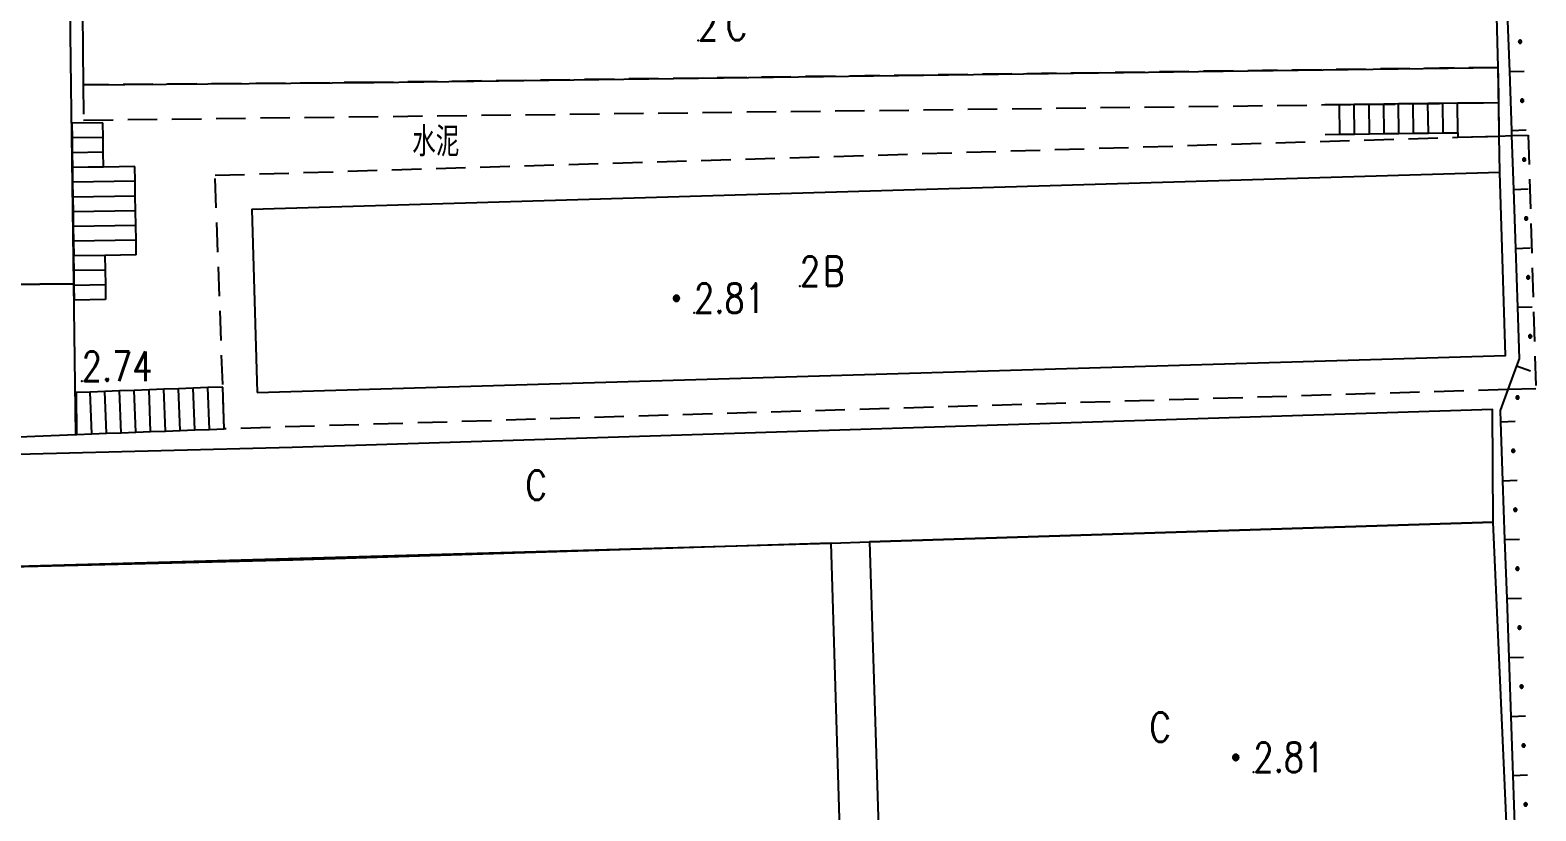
# Model space of a CAD drawing. Extents: x 500064 to 501389, y 2542464 to 2545400.
# Drawn here: x 500922.4 to 500973.5, y 2543234.4 to 2543260.9 of the extents above; entities that cross this region are included whole.
import ezdxf

# ---------------------------------------------------------------- set-up
doc = ezdxf.new("R2010")
doc.units = 0
doc.header["$LTSCALE"] = 0.5
doc.linetypes.add('CENTER', pattern=[50.8, 31.75, -6.35, 6.35, -6.35])
doc.linetypes.add('X5', pattern=[3, 2, -1])
doc.layers.add('地形图', color=8, linetype='CONTINUOUS')
doc.styles.add('HZ', font='romans.shx', dxfattribs={"width": 0.8, "bigfont": 'hztxt.shx'})

msp = doc.modelspace()

# ---------------------------------------------------------------- linework, layer by layer
at = {"layer": '地形图'}
for points in [[(500924.197, 2543259.02), (500934.057, 2543259.1), (500972.207, 2543259.61), (500972.117, 2543263.06), (500924.167, 2543262.67)], [(500923.761, 2543261.645), (500915.937, 2543261.54), (500915.927, 2543252.19), (500916.952, 2543252.2), (500923.887, 2543252.27), (500923.797, 2543258.96)], [(500930.107, 2543248.58), (500972.447, 2543249.84), (500972.257, 2543256.05), (500929.917, 2543254.79)], [(500916.952, 2543252.2), (500917.005, 2543246.88), (500923.956, 2543247.16), (500923.887, 2543252.27)], [(500950.878, 2543243.519), (500972.037, 2543244.19), (500972.007, 2543248.01), (500931.287, 2543246.72), (500913.507, 2543246.27), (500913.537, 2543242.45), (500949.58, 2543243.478)], [(500950.878, 2543243.519), (500951.299, 2543230.234), (500956.646, 2543230.404), (500961.168, 2543230.547), (500972.617, 2543230.91), (500972.037, 2543244.19)], [(500913.537, 2543242.45), (500914.657, 2543206.479), (500930.007, 2543206.959), (500935.867, 2543207.119), (500950.661, 2543207.597), (500949.58, 2543243.478), (500931.317, 2543242.9), (500913.537, 2543242.45)]]:
    msp.add_lwpolyline(points, close=True, dxfattribs=at)
for points in [[(500972.513, 2543261.467), (500972.582, 2543259.468), (500972.65, 2543257.47), (500972.656, 2543257.295), (500972.719, 2543255.471), (500972.787, 2543253.472), (500972.855, 2543251.473), (500972.915, 2543249.725), (500972.829, 2543249.49), (500972.532, 2543248.682), (500972.269, 2543247.967), (500972.282, 2543247.589), (500972.352, 2543245.591), (500972.421, 2543243.592), (500972.491, 2543241.593), (500972.561, 2543239.594), (500972.63, 2543237.595), (500972.7, 2543235.597), (500972.769, 2543233.598)], [(500972.947, 2543260.432), (500972.952, 2543260.432), (500972.958, 2543260.433), (500972.963, 2543260.434), (500972.967, 2543260.436), (500972.972, 2543260.438), (500972.977, 2543260.441), (500972.981, 2543260.444), (500972.984, 2543260.448), (500972.988, 2543260.452), (500972.99, 2543260.457), (500972.993, 2543260.461), (500972.995, 2543260.466), (500972.996, 2543260.471), (500972.997, 2543260.476), (500972.997, 2543260.482), (500972.997, 2543260.487), (500972.996, 2543260.492), (500972.995, 2543260.497), (500972.993, 2543260.502), (500972.99, 2543260.507), (500972.988, 2543260.511), (500972.984, 2543260.515), (500972.983, 2543260.517), (500972.981, 2543260.519), (500972.977, 2543260.522), (500972.972, 2543260.525), (500972.967, 2543260.527), (500972.963, 2543260.529), (500972.958, 2543260.53), (500972.952, 2543260.531), (500972.947, 2543260.532), (500972.942, 2543260.531), (500972.937, 2543260.53), (500972.932, 2543260.529), (500972.927, 2543260.527), (500972.922, 2543260.525), (500972.918, 2543260.522), (500972.914, 2543260.519), (500972.91, 2543260.515), (500972.907, 2543260.511), (500972.904, 2543260.507), (500972.901, 2543260.502), (500972.9, 2543260.497), (500972.898, 2543260.492), (500972.897, 2543260.487), (500972.897, 2543260.482), (500972.897, 2543260.476), (500972.898, 2543260.471), (500972.9, 2543260.466), (500972.901, 2543260.461), (500972.904, 2543260.457), (500972.907, 2543260.452), (500972.91, 2543260.448), (500972.912, 2543260.446), (500972.914, 2543260.444), (500972.918, 2543260.441), (500972.922, 2543260.438), (500972.927, 2543260.436), (500972.932, 2543260.434), (500972.937, 2543260.433), (500972.942, 2543260.432), (500972.947, 2543260.432)], [(500972.912, 2543260.446), (500972.983, 2543260.517)], [(500972.257, 2543256.05), (500972.24, 2543257.282), (500972.237, 2543257.441), (500972.207, 2543259.61)], [(500972.582, 2543259.468), (500973.081, 2543259.486)], [(500970.822, 2543258.393), (500970.322, 2543258.387), (500969.822, 2543258.381), (500969.322, 2543258.374), (500968.822, 2543258.368), (500968.322, 2543258.362), (500967.822, 2543258.356), (500967.322, 2543258.35), (500966.822, 2543258.344), (500966.322, 2543258.337)], [(500966.834, 2543257.343), (500966.822, 2543258.344)], [(500967.334, 2543257.349), (500967.322, 2543258.35)], [(500967.834, 2543257.356), (500967.822, 2543258.356)], [(500968.334, 2543257.362), (500968.322, 2543258.362)], [(500968.834, 2543257.368), (500968.822, 2543258.368)], [(500969.334, 2543257.374), (500969.322, 2543258.374)], [(500969.834, 2543257.381), (500969.822, 2543258.381)], [(500970.334, 2543257.387), (500970.322, 2543258.387)], [(500970.834, 2543257.393), (500970.839, 2543257.239), (500972.24, 2543257.282), (500972.237, 2543257.441), (500972.222, 2543258.41), (500970.822, 2543258.393)], [(500970.834, 2543257.393), (500970.822, 2543258.393)], [(500973.016, 2543258.433), (500973.021, 2543258.433), (500973.026, 2543258.434), (500973.031, 2543258.435), (500973.036, 2543258.437), (500973.041, 2543258.439), (500973.045, 2543258.442), (500973.049, 2543258.446), (500973.053, 2543258.449), (500973.056, 2543258.453), (500973.059, 2543258.458), (500973.061, 2543258.462), (500973.063, 2543258.467), (500973.065, 2543258.472), (500973.065, 2543258.477), (500973.066, 2543258.483), (500973.065, 2543258.488), (500973.065, 2543258.493), (500973.063, 2543258.498), (500973.061, 2543258.503), (500973.059, 2543258.508), (500973.056, 2543258.512), (500973.053, 2543258.516), (500973.051, 2543258.518), (500973.049, 2543258.52), (500973.045, 2543258.523), (500973.041, 2543258.526), (500973.036, 2543258.528), (500973.031, 2543258.53), (500973.026, 2543258.532), (500973.021, 2543258.532), (500973.016, 2543258.533), (500973.01, 2543258.532), (500973.005, 2543258.532), (500973, 2543258.53), (500972.995, 2543258.528), (500972.991, 2543258.526), (500972.986, 2543258.523), (500972.982, 2543258.52), (500972.978, 2543258.516), (500972.975, 2543258.512), (500972.972, 2543258.508), (500972.97, 2543258.503), (500972.968, 2543258.498), (500972.967, 2543258.493), (500972.966, 2543258.488), (500972.966, 2543258.483), (500972.966, 2543258.477), (500972.967, 2543258.472), (500972.968, 2543258.467), (500972.97, 2543258.462), (500972.972, 2543258.458), (500972.975, 2543258.453), (500972.978, 2543258.449), (500972.98, 2543258.447), (500972.982, 2543258.446), (500972.986, 2543258.442), (500972.991, 2543258.439), (500972.995, 2543258.437), (500973, 2543258.435), (500973.005, 2543258.434), (500973.01, 2543258.433), (500973.016, 2543258.433)], [(500972.98, 2543258.447), (500973.051, 2543258.518)], [(500924.866, 2543257.732), (500923.814, 2543257.716)], [(500923.814, 2543257.716), (500923.821, 2543257.216), (500923.827, 2543256.716), (500923.834, 2543256.216), (500923.834, 2543256.213)], [(500924.889, 2543256.23), (500924.889, 2543256.232), (500924.881, 2543256.732), (500924.874, 2543257.232), (500924.866, 2543257.732)], [(500924.874, 2543257.232), (500923.821, 2543257.216)], [(500966.334, 2543257.337), (500966.834, 2543257.343), (500967.334, 2543257.349), (500967.834, 2543257.356), (500968.334, 2543257.362), (500968.834, 2543257.368), (500969.334, 2543257.374), (500969.834, 2543257.381), (500970.334, 2543257.387), (500970.834, 2543257.393)], [(500972.65, 2543257.47), (500973.15, 2543257.487)], [(500924.881, 2543256.732), (500923.827, 2543256.716), (500923.826, 2543256.716)], [(500925.953, 2543256.247), (500924.889, 2543256.23), (500923.834, 2543256.213)], [(500924.889, 2543256.232), (500923.834, 2543256.216)], [(500923.834, 2543256.213), (500923.842, 2543255.713), (500923.85, 2543255.213), (500923.857, 2543254.714), (500923.865, 2543254.214), (500923.873, 2543253.714), (500923.881, 2543253.214)], [(500926, 2543253.247), (500925.992, 2543253.747), (500925.984, 2543254.247), (500925.977, 2543254.747), (500925.969, 2543255.247), (500925.961, 2543255.747), (500925.953, 2543256.247)], [(500973.084, 2543256.434), (500973.089, 2543256.434), (500973.094, 2543256.435), (500973.099, 2543256.436), (500973.104, 2543256.438), (500973.109, 2543256.441), (500973.113, 2543256.443), (500973.118, 2543256.447), (500973.121, 2543256.45), (500973.125, 2543256.455), (500973.127, 2543256.459), (500973.13, 2543256.464), (500973.132, 2543256.468), (500973.133, 2543256.474), (500973.134, 2543256.479), (500973.134, 2543256.484), (500973.134, 2543256.489), (500973.133, 2543256.494), (500973.132, 2543256.499), (500973.13, 2543256.504), (500973.127, 2543256.509), (500973.125, 2543256.513), (500973.121, 2543256.517), (500973.119, 2543256.519), (500973.118, 2543256.521), (500973.113, 2543256.524), (500973.109, 2543256.527), (500973.104, 2543256.53), (500973.099, 2543256.531), (500973.094, 2543256.533), (500973.089, 2543256.534), (500973.084, 2543256.534), (500973.079, 2543256.534), (500973.074, 2543256.533), (500973.069, 2543256.531), (500973.064, 2543256.53), (500973.059, 2543256.527), (500973.055, 2543256.524), (500973.051, 2543256.521), (500973.047, 2543256.517), (500973.044, 2543256.513), (500973.041, 2543256.509), (500973.038, 2543256.504), (500973.037, 2543256.499), (500973.035, 2543256.494), (500973.034, 2543256.489), (500973.034, 2543256.484), (500973.034, 2543256.479), (500973.035, 2543256.474), (500973.037, 2543256.468), (500973.038, 2543256.464), (500973.041, 2543256.459), (500973.044, 2543256.455), (500973.047, 2543256.45), (500973.049, 2543256.449), (500973.051, 2543256.447), (500973.055, 2543256.443), (500973.059, 2543256.441), (500973.064, 2543256.438), (500973.069, 2543256.436), (500973.074, 2543256.435), (500973.079, 2543256.434), (500973.084, 2543256.434)], [(500973.049, 2543256.449), (500973.119, 2543256.519)], [(500925.961, 2543255.747), (500923.842, 2543255.713)], [(500925.969, 2543255.247), (500923.85, 2543255.213)], [(500972.719, 2543255.471), (500973.218, 2543255.488)], [(500925.977, 2543254.747), (500923.857, 2543254.714)], [(500925.984, 2543254.247), (500923.865, 2543254.214)], [(500973.153, 2543254.435), (500973.158, 2543254.435), (500973.163, 2543254.436), (500973.168, 2543254.438), (500973.173, 2543254.439), (500973.178, 2543254.442), (500973.182, 2543254.445), (500973.186, 2543254.448), (500973.19, 2543254.452), (500973.193, 2543254.456), (500973.196, 2543254.46), (500973.198, 2543254.465), (500973.2, 2543254.47), (500973.201, 2543254.475), (500973.202, 2543254.48), (500973.203, 2543254.485), (500973.202, 2543254.49), (500973.201, 2543254.495), (500973.2, 2543254.501), (500973.198, 2543254.505), (500973.196, 2543254.51), (500973.193, 2543254.514), (500973.19, 2543254.519), (500973.188, 2543254.52), (500973.186, 2543254.522), (500973.182, 2543254.526), (500973.178, 2543254.528), (500973.173, 2543254.531), (500973.168, 2543254.533), (500973.163, 2543254.534), (500973.158, 2543254.535), (500973.153, 2543254.535), (500973.147, 2543254.535), (500973.142, 2543254.534), (500973.137, 2543254.533), (500973.132, 2543254.531), (500973.128, 2543254.528), (500973.123, 2543254.526), (500973.119, 2543254.522), (500973.115, 2543254.519), (500973.112, 2543254.514), (500973.109, 2543254.51), (500973.107, 2543254.505), (500973.105, 2543254.501), (500973.104, 2543254.495), (500973.103, 2543254.49), (500973.103, 2543254.485), (500973.103, 2543254.48), (500973.104, 2543254.475), (500973.105, 2543254.47), (500973.107, 2543254.465), (500973.109, 2543254.46), (500973.112, 2543254.456), (500973.115, 2543254.452), (500973.117, 2543254.45), (500973.119, 2543254.448), (500973.123, 2543254.445), (500973.128, 2543254.442), (500973.132, 2543254.439), (500973.137, 2543254.438), (500973.142, 2543254.436), (500973.147, 2543254.435), (500973.153, 2543254.435)], [(500973.117, 2543254.45), (500973.188, 2543254.52)], [(500925.992, 2543253.747), (500923.873, 2543253.714)], [(500926, 2543253.247), (500924.936, 2543253.23), (500923.881, 2543253.214)], [(500923.905, 2543251.716), (500923.897, 2543252.216), (500923.889, 2543252.716), (500923.881, 2543253.214)], [(500924.936, 2543253.23), (500924.944, 2543252.733), (500924.952, 2543252.233), (500924.96, 2543251.733)], [(500972.787, 2543253.472), (500973.287, 2543253.489)], [(500924.944, 2543252.733), (500923.889, 2543252.716)], [(500916.952, 2543252.2), (500923.887, 2543252.27)], [(500924.952, 2543252.233), (500923.897, 2543252.216)], [(500973.221, 2543252.436), (500973.226, 2543252.437), (500973.231, 2543252.437), (500973.236, 2543252.439), (500973.241, 2543252.441), (500973.246, 2543252.443), (500973.25, 2543252.446), (500973.254, 2543252.449), (500973.258, 2543252.453), (500973.261, 2543252.457), (500973.264, 2543252.461), (500973.267, 2543252.466), (500973.269, 2543252.471), (500973.27, 2543252.476), (500973.271, 2543252.481), (500973.271, 2543252.486), (500973.271, 2543252.491), (500973.27, 2543252.497), (500973.269, 2543252.502), (500973.267, 2543252.507), (500973.264, 2543252.511), (500973.261, 2543252.516), (500973.258, 2543252.52), (500973.256, 2543252.522), (500973.254, 2543252.523), (500973.25, 2543252.527), (500973.246, 2543252.53), (500973.241, 2543252.532), (500973.236, 2543252.534), (500973.231, 2543252.535), (500973.226, 2543252.536), (500973.221, 2543252.536), (500973.216, 2543252.536), (500973.211, 2543252.535), (500973.206, 2543252.534), (500973.201, 2543252.532), (500973.196, 2543252.53), (500973.192, 2543252.527), (500973.188, 2543252.523), (500973.184, 2543252.52), (500973.181, 2543252.516), (500973.178, 2543252.511), (500973.175, 2543252.507), (500973.173, 2543252.502), (500973.172, 2543252.497), (500973.171, 2543252.491), (500973.171, 2543252.486), (500973.171, 2543252.481), (500973.172, 2543252.476), (500973.173, 2543252.471), (500973.175, 2543252.466), (500973.178, 2543252.461), (500973.181, 2543252.457), (500973.184, 2543252.453), (500973.186, 2543252.451), (500973.188, 2543252.449), (500973.192, 2543252.446), (500973.196, 2543252.443), (500973.201, 2543252.441), (500973.206, 2543252.439), (500973.211, 2543252.437), (500973.216, 2543252.437), (500973.221, 2543252.436)], [(500973.186, 2543252.451), (500973.256, 2543252.522)], [(500924.96, 2543251.733), (500923.905, 2543251.716)], [(500944.325, 2543251.677), (500944.335, 2543251.678), (500944.346, 2543251.679), (500944.356, 2543251.682), (500944.366, 2543251.686), (500944.375, 2543251.691), (500944.384, 2543251.696), (500944.392, 2543251.703), (500944.399, 2543251.71), (500944.406, 2543251.718), (500944.409, 2543251.723), (500944.412, 2543251.727), (500944.416, 2543251.737), (500944.42, 2543251.746), (500944.423, 2543251.756), (500944.424, 2543251.767), (500944.425, 2543251.777), (500944.424, 2543251.788), (500944.423, 2543251.798), (500944.42, 2543251.808), (500944.416, 2543251.818), (500944.413, 2543251.824), (500944.412, 2543251.827), (500944.406, 2543251.836), (500944.399, 2543251.844), (500944.392, 2543251.852), (500944.384, 2543251.858), (500944.375, 2543251.864), (500944.374, 2543251.864), (500944.366, 2543251.869), (500944.356, 2543251.872), (500944.346, 2543251.875), (500944.335, 2543251.877), (500944.325, 2543251.877), (500944.314, 2543251.877), (500944.304, 2543251.875), (500944.294, 2543251.872), (500944.284, 2543251.869), (500944.275, 2543251.864), (500944.266, 2543251.858), (500944.258, 2543251.852), (500944.251, 2543251.844), (500944.244, 2543251.836), (500944.241, 2543251.831), (500944.238, 2543251.827), (500944.234, 2543251.818), (500944.23, 2543251.808), (500944.227, 2543251.798), (500944.225, 2543251.788), (500944.225, 2543251.777), (500944.225, 2543251.767), (500944.227, 2543251.756), (500944.23, 2543251.746), (500944.234, 2543251.737), (500944.237, 2543251.73), (500944.238, 2543251.727), (500944.244, 2543251.718), (500944.251, 2543251.71), (500944.258, 2543251.703), (500944.266, 2543251.696), (500944.275, 2543251.691), (500944.276, 2543251.69), (500944.284, 2543251.686), (500944.294, 2543251.682), (500944.304, 2543251.679), (500944.314, 2543251.678), (500944.325, 2543251.677)], [(500944.276, 2543251.69), (500944.409, 2543251.723), (500944.412, 2543251.727), (500944.238, 2543251.727), (500944.237, 2543251.73), (500944.425, 2543251.777), (500944.225, 2543251.777), (500944.413, 2543251.824), (500944.412, 2543251.827), (500944.238, 2543251.827), (500944.241, 2543251.831), (500944.374, 2543251.864)], [(500972.855, 2543251.473), (500973.355, 2543251.49)], [(500973.289, 2543250.437), (500973.295, 2543250.438), (500973.3, 2543250.438), (500973.305, 2543250.44), (500973.31, 2543250.442), (500973.314, 2543250.444), (500973.319, 2543250.447), (500973.323, 2543250.45), (500973.327, 2543250.454), (500973.33, 2543250.458), (500973.333, 2543250.462), (500973.335, 2543250.467), (500973.337, 2543250.472), (500973.338, 2543250.477), (500973.339, 2543250.482), (500973.339, 2543250.487), (500973.339, 2543250.493), (500973.338, 2543250.498), (500973.337, 2543250.503), (500973.335, 2543250.508), (500973.333, 2543250.512), (500973.33, 2543250.517), (500973.327, 2543250.521), (500973.325, 2543250.523), (500973.323, 2543250.525), (500973.319, 2543250.528), (500973.314, 2543250.531), (500973.31, 2543250.533), (500973.305, 2543250.535), (500973.3, 2543250.536), (500973.295, 2543250.537), (500973.289, 2543250.537), (500973.284, 2543250.537), (500973.279, 2543250.536), (500973.274, 2543250.535), (500973.269, 2543250.533), (500973.264, 2543250.531), (500973.26, 2543250.528), (500973.256, 2543250.525), (500973.252, 2543250.521), (500973.249, 2543250.517), (500973.246, 2543250.512), (500973.244, 2543250.508), (500973.242, 2543250.503), (500973.241, 2543250.498), (500973.24, 2543250.493), (500973.239, 2543250.487), (500973.24, 2543250.482), (500973.241, 2543250.477), (500973.242, 2543250.472), (500973.244, 2543250.467), (500973.246, 2543250.462), (500973.249, 2543250.458), (500973.252, 2543250.454), (500973.254, 2543250.452), (500973.256, 2543250.45), (500973.26, 2543250.447), (500973.264, 2543250.444), (500973.269, 2543250.442), (500973.274, 2543250.44), (500973.279, 2543250.438), (500973.284, 2543250.438), (500973.289, 2543250.437)], [(500973.254, 2543250.452), (500973.325, 2543250.523)], [(500972.829, 2543249.49), (500973.298, 2543249.317)], [(500928.933, 2543248.768), (500928.434, 2543248.749), (500927.934, 2543248.73), (500927.434, 2543248.711), (500926.935, 2543248.692), (500926.435, 2543248.674), (500925.935, 2543248.655), (500925.436, 2543248.636), (500924.936, 2543248.617), (500924.436, 2543248.598), (500923.972, 2543248.58), (500923.937, 2543248.579)], [(500923.99, 2543247.161), (500923.972, 2543248.58)], [(500924.49, 2543247.18), (500924.436, 2543248.598)], [(500924.99, 2543247.198), (500924.99, 2543247.199), (500924.936, 2543248.617)], [(500925.489, 2543247.218), (500925.436, 2543248.636)], [(500925.989, 2543247.237), (500925.935, 2543248.655)], [(500926.488, 2543247.256), (500926.435, 2543248.674)], [(500926.988, 2543247.275), (500926.935, 2543248.692)], [(500927.488, 2543247.293), (500927.434, 2543248.711)], [(500927.988, 2543247.312), (500927.934, 2543248.73)], [(500928.487, 2543247.331), (500928.434, 2543248.749)], [(500928.987, 2543247.35), (500928.933, 2543248.768)], [(500972.859, 2543248.363), (500972.864, 2543248.363), (500972.87, 2543248.364), (500972.875, 2543248.365), (500972.88, 2543248.367), (500972.884, 2543248.37), (500972.889, 2543248.373), (500972.893, 2543248.376), (500972.896, 2543248.38), (500972.9, 2543248.384), (500972.903, 2543248.388), (500972.905, 2543248.393), (500972.907, 2543248.397), (500972.908, 2543248.403), (500972.909, 2543248.408), (500972.909, 2543248.413), (500972.909, 2543248.418), (500972.908, 2543248.423), (500972.907, 2543248.428), (500972.905, 2543248.433), (500972.903, 2543248.438), (500972.9, 2543248.442), (500972.896, 2543248.446), (500972.895, 2543248.448), (500972.893, 2543248.45), (500972.889, 2543248.453), (500972.884, 2543248.456), (500972.88, 2543248.459), (500972.875, 2543248.461), (500972.87, 2543248.462), (500972.864, 2543248.463), (500972.859, 2543248.463), (500972.854, 2543248.463), (500972.849, 2543248.462), (500972.844, 2543248.461), (500972.839, 2543248.459), (500972.834, 2543248.456), (500972.83, 2543248.453), (500972.826, 2543248.45), (500972.822, 2543248.446), (500972.819, 2543248.442), (500972.816, 2543248.438), (500972.814, 2543248.433), (500972.812, 2543248.428), (500972.81, 2543248.423), (500972.81, 2543248.418), (500972.809, 2543248.413), (500972.81, 2543248.408), (500972.81, 2543248.403), (500972.812, 2543248.397), (500972.814, 2543248.393), (500972.816, 2543248.388), (500972.819, 2543248.384), (500972.822, 2543248.38), (500972.824, 2543248.378), (500972.826, 2543248.376), (500972.83, 2543248.373), (500972.834, 2543248.37), (500972.839, 2543248.367), (500972.844, 2543248.365), (500972.849, 2543248.364), (500972.854, 2543248.363), (500972.859, 2543248.363)], [(500972.824, 2543248.378), (500972.895, 2543248.448)], [(500972.282, 2543247.589), (500972.782, 2543247.607)], [(500923.956, 2543247.16), (500923.99, 2543247.161), (500924.49, 2543247.18), (500924.99, 2543247.199), (500925.489, 2543247.218), (500925.989, 2543247.237), (500926.488, 2543247.256), (500926.988, 2543247.275), (500927.488, 2543247.293), (500927.988, 2543247.312), (500928.487, 2543247.331), (500928.987, 2543247.35)], [(500972.717, 2543246.554), (500972.722, 2543246.554), (500972.727, 2543246.555), (500972.732, 2543246.556), (500972.737, 2543246.558), (500972.742, 2543246.561), (500972.746, 2543246.563), (500972.75, 2543246.567), (500972.754, 2543246.57), (500972.757, 2543246.574), (500972.76, 2543246.579), (500972.762, 2543246.584), (500972.764, 2543246.588), (500972.766, 2543246.593), (500972.767, 2543246.599), (500972.767, 2543246.604), (500972.767, 2543246.609), (500972.766, 2543246.614), (500972.764, 2543246.619), (500972.762, 2543246.624), (500972.76, 2543246.629), (500972.757, 2543246.633), (500972.754, 2543246.637), (500972.752, 2543246.639), (500972.75, 2543246.641), (500972.746, 2543246.644), (500972.742, 2543246.647), (500972.737, 2543246.65), (500972.732, 2543246.651), (500972.727, 2543246.653), (500972.722, 2543246.654), (500972.717, 2543246.654), (500972.712, 2543246.654), (500972.706, 2543246.653), (500972.701, 2543246.651), (500972.696, 2543246.65), (500972.692, 2543246.647), (500972.687, 2543246.644), (500972.683, 2543246.641), (500972.68, 2543246.637), (500972.676, 2543246.633), (500972.674, 2543246.629), (500972.671, 2543246.624), (500972.669, 2543246.619), (500972.668, 2543246.614), (500972.667, 2543246.609), (500972.667, 2543246.604), (500972.667, 2543246.599), (500972.668, 2543246.593), (500972.669, 2543246.588), (500972.671, 2543246.584), (500972.674, 2543246.579), (500972.676, 2543246.574), (500972.68, 2543246.57), (500972.682, 2543246.569), (500972.683, 2543246.567), (500972.687, 2543246.563), (500972.692, 2543246.561), (500972.696, 2543246.558), (500972.701, 2543246.556), (500972.706, 2543246.555), (500972.712, 2543246.554), (500972.717, 2543246.554)], [(500972.682, 2543246.569), (500972.752, 2543246.639)], [(500972.352, 2543245.591), (500972.852, 2543245.608)], [(500972.786, 2543244.555), (500972.792, 2543244.555), (500972.797, 2543244.556), (500972.802, 2543244.558), (500972.807, 2543244.559), (500972.811, 2543244.562), (500972.816, 2543244.565), (500972.82, 2543244.568), (500972.824, 2543244.572), (500972.827, 2543244.576), (500972.83, 2543244.58), (500972.832, 2543244.585), (500972.834, 2543244.59), (500972.835, 2543244.595), (500972.836, 2543244.6), (500972.836, 2543244.605), (500972.836, 2543244.61), (500972.835, 2543244.616), (500972.834, 2543244.621), (500972.832, 2543244.625), (500972.83, 2543244.63), (500972.827, 2543244.634), (500972.824, 2543244.639), (500972.822, 2543244.64), (500972.82, 2543244.642), (500972.816, 2543244.646), (500972.811, 2543244.648), (500972.807, 2543244.651), (500972.802, 2543244.653), (500972.797, 2543244.654), (500972.792, 2543244.655), (500972.786, 2543244.655), (500972.781, 2543244.655), (500972.776, 2543244.654), (500972.771, 2543244.653), (500972.766, 2543244.651), (500972.761, 2543244.648), (500972.757, 2543244.646), (500972.753, 2543244.642), (500972.749, 2543244.639), (500972.746, 2543244.634), (500972.743, 2543244.63), (500972.741, 2543244.625), (500972.739, 2543244.621), (500972.737, 2543244.616), (500972.737, 2543244.61), (500972.736, 2543244.605), (500972.737, 2543244.6), (500972.737, 2543244.595), (500972.739, 2543244.59), (500972.741, 2543244.585), (500972.743, 2543244.58), (500972.746, 2543244.576), (500972.749, 2543244.572), (500972.751, 2543244.57), (500972.753, 2543244.568), (500972.757, 2543244.565), (500972.761, 2543244.562), (500972.766, 2543244.559), (500972.771, 2543244.558), (500972.776, 2543244.556), (500972.781, 2543244.555), (500972.786, 2543244.555)], [(500972.751, 2543244.57), (500972.822, 2543244.64)], [(500972.421, 2543243.592), (500972.921, 2543243.609)], [(500972.856, 2543242.556), (500972.861, 2543242.557), (500972.866, 2543242.557), (500972.871, 2543242.559), (500972.876, 2543242.561), (500972.881, 2543242.563), (500972.885, 2543242.566), (500972.889, 2543242.569), (500972.893, 2543242.573), (500972.896, 2543242.577), (500972.899, 2543242.581), (500972.902, 2543242.586), (500972.904, 2543242.591), (500972.905, 2543242.596), (500972.906, 2543242.601), (500972.906, 2543242.606), (500972.906, 2543242.612), (500972.905, 2543242.617), (500972.904, 2543242.622), (500972.902, 2543242.627), (500972.899, 2543242.631), (500972.896, 2543242.636), (500972.893, 2543242.64), (500972.891, 2543242.642), (500972.889, 2543242.643), (500972.885, 2543242.647), (500972.881, 2543242.65), (500972.876, 2543242.652), (500972.871, 2543242.654), (500972.866, 2543242.655), (500972.861, 2543242.656), (500972.856, 2543242.656), (500972.851, 2543242.656), (500972.846, 2543242.655), (500972.841, 2543242.654), (500972.836, 2543242.652), (500972.831, 2543242.65), (500972.827, 2543242.647), (500972.822, 2543242.643), (500972.819, 2543242.64), (500972.816, 2543242.636), (500972.813, 2543242.631), (500972.81, 2543242.627), (500972.808, 2543242.622), (500972.807, 2543242.617), (500972.806, 2543242.612), (500972.806, 2543242.606), (500972.806, 2543242.601), (500972.807, 2543242.596), (500972.808, 2543242.591), (500972.81, 2543242.586), (500972.813, 2543242.581), (500972.816, 2543242.577), (500972.819, 2543242.573), (500972.821, 2543242.571), (500972.822, 2543242.569), (500972.827, 2543242.566), (500972.831, 2543242.563), (500972.836, 2543242.561), (500972.841, 2543242.559), (500972.846, 2543242.557), (500972.851, 2543242.557), (500972.856, 2543242.556)], [(500972.821, 2543242.571), (500972.891, 2543242.642)], [(500972.491, 2543241.593), (500972.991, 2543241.61)], [(500972.926, 2543240.558), (500972.931, 2543240.558), (500972.936, 2543240.559), (500972.941, 2543240.56), (500972.946, 2543240.562), (500972.951, 2543240.564), (500972.955, 2543240.567), (500972.959, 2543240.57), (500972.963, 2543240.574), (500972.966, 2543240.578), (500972.969, 2543240.583), (500972.971, 2543240.587), (500972.973, 2543240.592), (500972.974, 2543240.597), (500972.975, 2543240.602), (500972.976, 2543240.608), (500972.975, 2543240.613), (500972.974, 2543240.618), (500972.973, 2543240.623), (500972.971, 2543240.628), (500972.969, 2543240.633), (500972.966, 2543240.637), (500972.963, 2543240.641), (500972.961, 2543240.643), (500972.959, 2543240.645), (500972.955, 2543240.648), (500972.951, 2543240.651), (500972.946, 2543240.653), (500972.941, 2543240.655), (500972.936, 2543240.656), (500972.931, 2543240.657), (500972.926, 2543240.658), (500972.92, 2543240.657), (500972.915, 2543240.656), (500972.91, 2543240.655), (500972.905, 2543240.653), (500972.901, 2543240.651), (500972.896, 2543240.648), (500972.892, 2543240.645), (500972.888, 2543240.641), (500972.885, 2543240.637), (500972.882, 2543240.633), (500972.88, 2543240.628), (500972.878, 2543240.623), (500972.877, 2543240.618), (500972.876, 2543240.613), (500972.876, 2543240.608), (500972.876, 2543240.602), (500972.877, 2543240.597), (500972.878, 2543240.592), (500972.88, 2543240.587), (500972.882, 2543240.583), (500972.885, 2543240.578), (500972.888, 2543240.574), (500972.89, 2543240.572), (500972.892, 2543240.57), (500972.896, 2543240.567), (500972.901, 2543240.564), (500972.905, 2543240.562), (500972.91, 2543240.56), (500972.915, 2543240.559), (500972.92, 2543240.558), (500972.926, 2543240.558)], [(500972.89, 2543240.572), (500972.961, 2543240.643)], [(500972.561, 2543239.594), (500973.06, 2543239.612)], [(500972.995, 2543238.559), (500973, 2543238.559), (500973.005, 2543238.56), (500973.011, 2543238.561), (500973.015, 2543238.563), (500973.02, 2543238.565), (500973.024, 2543238.568), (500973.029, 2543238.572), (500973.032, 2543238.575), (500973.036, 2543238.579), (500973.038, 2543238.584), (500973.041, 2543238.588), (500973.043, 2543238.593), (500973.044, 2543238.598), (500973.045, 2543238.604), (500973.045, 2543238.609), (500973.045, 2543238.614), (500973.044, 2543238.619), (500973.043, 2543238.624), (500973.041, 2543238.629), (500973.038, 2543238.634), (500973.036, 2543238.638), (500973.032, 2543238.642), (500973.03, 2543238.644), (500973.029, 2543238.646), (500973.024, 2543238.649), (500973.02, 2543238.652), (500973.015, 2543238.654), (500973.011, 2543238.656), (500973.005, 2543238.658), (500973, 2543238.658), (500972.995, 2543238.659), (500972.99, 2543238.658), (500972.985, 2543238.658), (500972.98, 2543238.656), (500972.975, 2543238.654), (500972.97, 2543238.652), (500972.966, 2543238.649), (500972.962, 2543238.646), (500972.958, 2543238.642), (500972.955, 2543238.638), (500972.952, 2543238.634), (500972.949, 2543238.629), (500972.948, 2543238.624), (500972.946, 2543238.619), (500972.945, 2543238.614), (500972.945, 2543238.609), (500972.945, 2543238.604), (500972.946, 2543238.598), (500972.948, 2543238.593), (500972.949, 2543238.588), (500972.952, 2543238.584), (500972.955, 2543238.579), (500972.958, 2543238.575), (500972.96, 2543238.573), (500972.962, 2543238.572), (500972.966, 2543238.568), (500972.97, 2543238.565), (500972.975, 2543238.563), (500972.98, 2543238.561), (500972.985, 2543238.56), (500972.99, 2543238.559), (500972.995, 2543238.559)], [(500972.96, 2543238.573), (500973.03, 2543238.644)], [(500972.63, 2543237.595), (500973.13, 2543237.613)], [(500963.301, 2543236.106), (500963.312, 2543236.106), (500963.322, 2543236.108), (500963.332, 2543236.111), (500963.342, 2543236.115), (500963.351, 2543236.119), (500963.36, 2543236.125), (500963.368, 2543236.132), (500963.376, 2543236.139), (500963.382, 2543236.147), (500963.385, 2543236.152), (500963.388, 2543236.156), (500963.393, 2543236.165), (500963.396, 2543236.175), (500963.399, 2543236.185), (500963.401, 2543236.195), (500963.401, 2543236.206), (500963.401, 2543236.216), (500963.399, 2543236.227), (500963.396, 2543236.237), (500963.393, 2543236.247), (500963.389, 2543236.253), (500963.388, 2543236.256), (500963.382, 2543236.265), (500963.376, 2543236.273), (500963.368, 2543236.28), (500963.36, 2543236.287), (500963.351, 2543236.293), (500963.35, 2543236.293), (500963.342, 2543236.297), (500963.332, 2543236.301), (500963.322, 2543236.304), (500963.312, 2543236.305), (500963.301, 2543236.306), (500963.291, 2543236.305), (500963.28, 2543236.304), (500963.27, 2543236.301), (500963.261, 2543236.297), (500963.251, 2543236.293), (500963.242, 2543236.287), (500963.234, 2543236.28), (500963.227, 2543236.273), (500963.22, 2543236.265), (500963.217, 2543236.26), (500963.215, 2543236.256), (500963.21, 2543236.247), (500963.206, 2543236.237), (500963.203, 2543236.227), (500963.202, 2543236.216), (500963.201, 2543236.206), (500963.202, 2543236.195), (500963.203, 2543236.185), (500963.206, 2543236.175), (500963.21, 2543236.165), (500963.213, 2543236.159), (500963.215, 2543236.156), (500963.22, 2543236.147), (500963.227, 2543236.139), (500963.234, 2543236.132), (500963.242, 2543236.125), (500963.251, 2543236.119), (500963.252, 2543236.119), (500963.261, 2543236.115), (500963.27, 2543236.111), (500963.28, 2543236.108), (500963.291, 2543236.106), (500963.301, 2543236.106)], [(500963.252, 2543236.119), (500963.385, 2543236.152), (500963.388, 2543236.156), (500963.215, 2543236.156), (500963.213, 2543236.159), (500963.401, 2543236.206), (500963.201, 2543236.206), (500963.389, 2543236.253), (500963.388, 2543236.256), (500963.215, 2543236.256), (500963.217, 2543236.26), (500963.35, 2543236.293)], [(500973.065, 2543236.56), (500973.07, 2543236.56), (500973.075, 2543236.561), (500973.08, 2543236.562), (500973.085, 2543236.564), (500973.09, 2543236.567), (500973.094, 2543236.569), (500973.098, 2543236.573), (500973.102, 2543236.577), (500973.105, 2543236.581), (500973.108, 2543236.585), (500973.11, 2543236.59), (500973.112, 2543236.595), (500973.114, 2543236.6), (500973.114, 2543236.605), (500973.115, 2543236.61), (500973.114, 2543236.615), (500973.114, 2543236.62), (500973.112, 2543236.625), (500973.11, 2543236.63), (500973.108, 2543236.635), (500973.105, 2543236.639), (500973.102, 2543236.643), (500973.1, 2543236.645), (500973.098, 2543236.647), (500973.094, 2543236.65), (500973.09, 2543236.653), (500973.085, 2543236.656), (500973.08, 2543236.657), (500973.075, 2543236.659), (500973.07, 2543236.66), (500973.065, 2543236.66), (500973.059, 2543236.66), (500973.054, 2543236.659), (500973.049, 2543236.657), (500973.044, 2543236.656), (500973.04, 2543236.653), (500973.035, 2543236.65), (500973.031, 2543236.647), (500973.027, 2543236.643), (500973.024, 2543236.639), (500973.021, 2543236.635), (500973.019, 2543236.63), (500973.017, 2543236.625), (500973.016, 2543236.62), (500973.015, 2543236.615), (500973.015, 2543236.61), (500973.015, 2543236.605), (500973.016, 2543236.6), (500973.017, 2543236.595), (500973.019, 2543236.59), (500973.021, 2543236.585), (500973.024, 2543236.581), (500973.027, 2543236.577), (500973.029, 2543236.575), (500973.031, 2543236.573), (500973.035, 2543236.569), (500973.04, 2543236.567), (500973.044, 2543236.564), (500973.049, 2543236.562), (500973.054, 2543236.561), (500973.059, 2543236.56), (500973.065, 2543236.56)], [(500973.029, 2543236.575), (500973.1, 2543236.645)], [(500972.7, 2543235.597), (500973.199, 2543235.614)], [(500973.134, 2543234.561), (500973.139, 2543234.561), (500973.145, 2543234.562), (500973.15, 2543234.564), (500973.155, 2543234.565), (500973.159, 2543234.568), (500973.164, 2543234.571), (500973.168, 2543234.574), (500973.171, 2543234.578), (500973.175, 2543234.582), (500973.178, 2543234.586), (500973.18, 2543234.591), (500973.182, 2543234.596), (500973.183, 2543234.601), (500973.184, 2543234.606), (500973.184, 2543234.611), (500973.184, 2543234.616), (500973.183, 2543234.622), (500973.182, 2543234.627), (500973.18, 2543234.632), (500973.178, 2543234.636), (500973.175, 2543234.641), (500973.171, 2543234.645), (500973.17, 2543234.647), (500973.168, 2543234.648), (500973.164, 2543234.652), (500973.159, 2543234.654), (500973.155, 2543234.657), (500973.15, 2543234.659), (500973.145, 2543234.66), (500973.139, 2543234.661), (500973.134, 2543234.661), (500973.129, 2543234.661), (500973.124, 2543234.66), (500973.119, 2543234.659), (500973.114, 2543234.657), (500973.109, 2543234.654), (500973.105, 2543234.652), (500973.101, 2543234.648), (500973.097, 2543234.645), (500973.094, 2543234.641), (500973.091, 2543234.636), (500973.089, 2543234.632), (500973.087, 2543234.627), (500973.085, 2543234.622), (500973.084, 2543234.616), (500973.084, 2543234.611), (500973.084, 2543234.606), (500973.085, 2543234.601), (500973.087, 2543234.596), (500973.089, 2543234.591), (500973.091, 2543234.586), (500973.094, 2543234.582), (500973.097, 2543234.578), (500973.099, 2543234.576), (500973.101, 2543234.574), (500973.105, 2543234.571), (500973.109, 2543234.568), (500973.114, 2543234.565), (500973.119, 2543234.564), (500973.124, 2543234.562), (500973.129, 2543234.561), (500973.134, 2543234.561)], [(500973.099, 2543234.576), (500973.17, 2543234.647)]]:
    msp.add_lwpolyline(points, dxfattribs=at)
at = {"layer": '地形图', "linetype": 'X5'}
msp.add_lwpolyline([(500924.197, 2543259.02), (500924.212, 2543257.82), (500972.222, 2543258.41), (500972.207, 2543259.61), (500934.057, 2543259.1)], close=True, dxfattribs=at)
msp.add_lwpolyline([(500928.987, 2543247.35), (500928.677, 2543255.95), (500970.839, 2543257.239), (500972.24, 2543257.282), (500972.656, 2543257.295), (500973.219, 2543257.312), (500973.482, 2543248.711), (500972.532, 2543248.682), (500928.987, 2543247.35)], dxfattribs=at)
at = {"layer": '地形图', "linetype": 'CENTER'}
for p in [(500945.06, 2543260.521, 2), (500948.514, 2543252.194, 2), (500944.925, 2543251.281, 2.81), (500924.152, 2543248.972, 2.74), (500963.901, 2543235.71, 2.81)]:
    msp.add_point(p, dxfattribs=at)
at = {"layer": '地形图', "ltscale": 10}
msp.add_point((500923.938, 2543248.576), dxfattribs=at)

# ---------------------------------------------------------------- texts
at = {"layer": '地形图', "ltscale": 10, "style": 'HZ', "width": 0.8}
for s, p in [('2', (500945.06, 2543260.521)), ('C', (500946.006, 2543260.528)), ('水泥', (500935.361, 2543256.591)), ('2', (500948.514, 2543252.194)), ('B', (500949.307, 2543252.2)), ('2.81', (500944.925, 2543251.281)), ('2.74', (500924.152, 2543248.972)), ('C', (500939.209, 2543244.938)), ('C', (500960.374, 2543236.735)), ('2.81', (500963.901, 2543235.71))]:
    msp.add_text(s, height=1, dxfattribs=at).set_placement(p)

doc.saveas('drawing.dxf')
